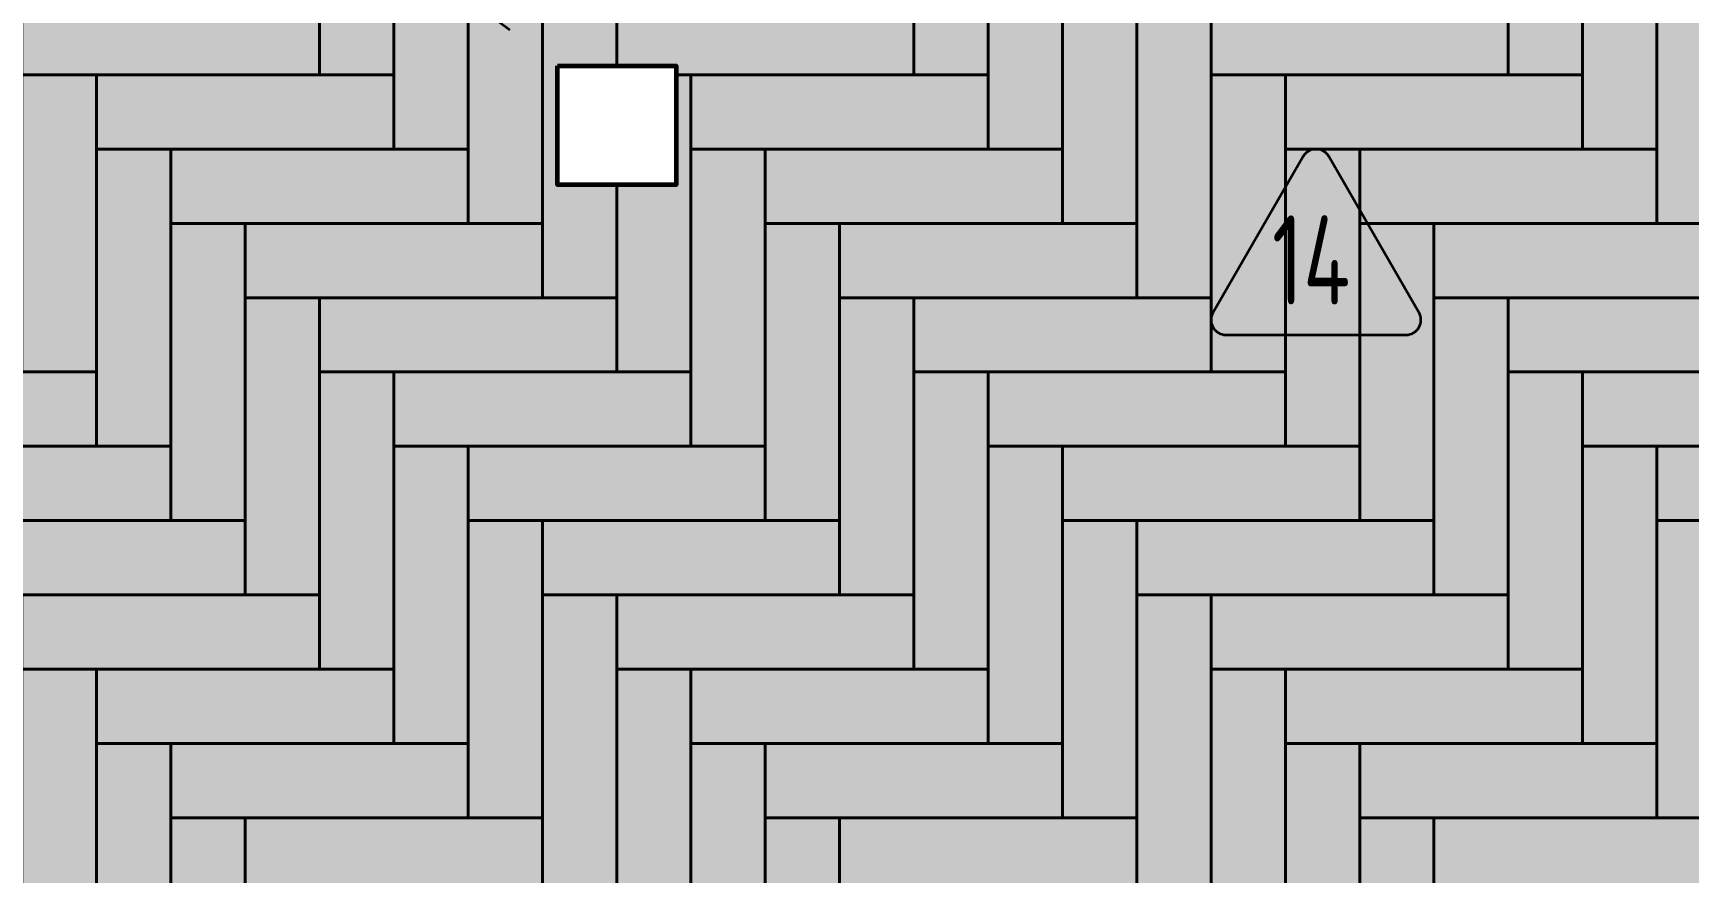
# Model space of a CAD drawing. Header units: millimetres. Extents: x -510890 to 418982, y -118257 to 141350.
# Drawn here: x 64678 to 70250, y -4406 to -1581 of the extents above; entities that cross this region are included whole.
import ezdxf
from ezdxf import colors
from ezdxf.entities.mleader import LeaderData, LeaderLine
from ezdxf.enums import TextEntityAlignment as Align
from ezdxf.math import Vec2, Vec3

# ---------------------------------------------------------------- set-up
doc = ezdxf.new("R2010")
doc.units = ezdxf.units.MM
doc.layers.add('АР_Площадь контур', color=220, linetype='Continuous', lineweight=35, plot=False)
doc.styles.add('ISOCPEUR', font='isocpeur.ttf', dxfattribs={"height": 800})
doc.styles.add('Архитект', font='isocpeur.ttf', dxfattribs={"width": 0.8, "oblique": 8})

msp = doc.modelspace()

# ---------------------------------------------------------------- hatches: boundary and pattern name
at = {"layer": 'АР_Площадь контур', "ltscale": 100, "true_color": 0xffffff}
h = msp.add_hatch(color=7, dxfattribs=at)
h.dxf.hatch_style = 1
h.paths.add_polyline_path([(65891.8, -720.6), (65641.8, -720.6), (65641.8, -1720.6), (65891.8, -1720.6)])
at = {"layer": 'АР_Площадь контур', "ltscale": 100, "true_color": 0x636466}
h = msp.add_hatch(color=251, dxfattribs=at)
h.dxf.hatch_style = 1
h.paths.add_polyline_path([(67891.8, -720.6), (67641.8, -720.6), (67641.8, -1720.6), (67891.8, -1720.6)])
at = {"layer": 'АР_Площадь контур', "ltscale": 100, "true_color": 0xc7c8ca}
h = msp.add_hatch(color=9, dxfattribs=at)
h.dxf.hatch_style = 1
h.paths.add_polyline_path([(69891.8, -720.6), (69641.8, -720.6), (69641.8, -1720.6), (69891.8, -1720.6)])
at = {"layer": 'АР_Площадь контур', "ltscale": 100, "true_color": 0x636466}
h = msp.add_hatch(color=251, dxfattribs=at)
h.dxf.hatch_style = 1
h.paths.add_polyline_path([(66141.8, -970.6), (65891.8, -970.6), (65891.8, -1970.6), (66141.8, -1970.6)])
at = {"layer": 'АР_Площадь контур', "ltscale": 100, "true_color": 0xc7c8ca}
h = msp.add_hatch(color=9, dxfattribs=at)
h.dxf.hatch_style = 1
h.paths.add_polyline_path([(68141.8, -970.6), (67891.8, -970.6), (67891.8, -1970.6), (68141.8, -1970.6)])
at = {"layer": 'АР_Площадь контур', "ltscale": 100, "true_color": 0xffffff}
h = msp.add_hatch(color=7, dxfattribs=at)
h.dxf.hatch_style = 1
h.paths.add_polyline_path([(70141.8, -970.6), (69891.8, -970.6), (69891.8, -1970.6), (70141.8, -1970.6)])
at = {"layer": 'АР_Площадь контур', "ltscale": 100, "true_color": 0xc7c8ca}
h = msp.add_hatch(color=9, dxfattribs=at)
h.dxf.hatch_style = 1
h.paths.add_polyline_path([(66391.8, -1220.6), (66141.8, -1220.6), (66141.8, -2220.6), (66391.8, -2220.6)])
at = {"layer": 'АР_Площадь контур', "ltscale": 100, "true_color": 0xffffff}
h = msp.add_hatch(color=7, dxfattribs=at)
h.dxf.hatch_style = 1
h.paths.add_polyline_path([(68391.8, -1220.6), (68141.8, -1220.6), (68141.8, -2220.6), (68391.8, -2220.6)])
at = {"layer": 'АР_Площадь контур', "ltscale": 100, "true_color": 0x636466}
h = msp.add_hatch(color=251, dxfattribs=at)
h.dxf.hatch_style = 1
h.paths.add_polyline_path([(70391.8, -1220.6), (70141.8, -1220.6), (70141.8, -2220.6), (70391.8, -2220.6)])
at = {"layer": 'АР_Площадь контур', "ltscale": 100, "true_color": 0xffffff}
h = msp.add_hatch(color=7, dxfattribs=at)
h.dxf.hatch_style = 1
h.paths.add_polyline_path([(65641.8, -1470.6), (64641.8, -1470.6), (64641.8, -1720.6), (65641.8, -1720.6)])
h = msp.add_hatch(color=7, dxfattribs=at)
h.dxf.hatch_style = 1
h.paths.add_polyline_path([(66641.8, -2090.6), (66442.3, -2090.6), (66442.3, -1690.6), (66641.8, -1690.6), (66641.8, -1470.6), (66391.8, -1470.6), (66391.8, -2470.6), (66641.8, -2470.6)])
at = {"layer": 'АР_Площадь контур', "ltscale": 100, "true_color": 0x636466}
h = msp.add_hatch(color=251, dxfattribs=at)
h.dxf.hatch_style = 1
h.paths.add_polyline_path([(66641.8, -1690.6), (66842.3, -1690.6), (66842.3, -1720.6), (67641.8, -1720.6), (67641.8, -1470.6), (66641.8, -1470.6)])
h = msp.add_hatch(color=251, dxfattribs=at)
h.dxf.hatch_style = 1
h.paths.add_polyline_path([(68641.8, -1470.6), (68391.8, -1470.6), (68391.8, -2470.6), (68641.8, -2470.6)])
at = {"layer": 'АР_Площадь контур', "ltscale": 100, "true_color": 0xc7c8ca}
h = msp.add_hatch(color=9, dxfattribs=at)
h.dxf.hatch_style = 1
h.paths.add_polyline_path([(69641.8, -1470.6), (68641.8, -1470.6), (68641.8, -1720.6), (69641.8, -1720.6)])
at = {"layer": 'АР_Площадь контур', "ltscale": 100, "true_color": 0xffffff}
h = msp.add_hatch(color=7, dxfattribs=at)
h.dxf.hatch_style = 1
h.paths.add_polyline_path([(64891.8, -1720.6), (64641.8, -1720.6), (64641.8, -2720.6), (64891.8, -2720.6)])
at = {"layer": 'АР_Площадь контур', "ltscale": 100, "true_color": 0x636466}
h = msp.add_hatch(color=251, dxfattribs=at)
h.dxf.hatch_style = 1
h.paths.add_polyline_path([(65891.8, -1720.6), (64891.8, -1720.6), (64891.8, -1970.6), (65891.8, -1970.6)])
h = msp.add_hatch(color=251, dxfattribs=at)
h.dxf.hatch_style = 1
h.paths.add_polyline_path([(66842.3, -1720.6), (66842.3, -2090.6), (66641.8, -2090.6), (66641.8, -2720.6), (66891.8, -2720.6), (66891.8, -1720.6)])
at = {"layer": 'АР_Площадь контур', "ltscale": 100, "true_color": 0xc7c8ca}
h = msp.add_hatch(color=9, dxfattribs=at)
h.dxf.hatch_style = 1
h.paths.add_polyline_path([(67891.8, -1720.6), (66891.8, -1720.6), (66891.8, -1970.6), (67891.8, -1970.6)])
h = msp.add_hatch(color=9, dxfattribs=at)
h.dxf.hatch_style = 1
h.paths.add_polyline_path([(68891.8, -1720.6), (68641.8, -1720.6), (68641.8, -2720.6), (68891.8, -2720.6)])
at = {"layer": 'АР_Площадь контур', "ltscale": 100, "true_color": 0xffffff}
h = msp.add_hatch(color=7, dxfattribs=at)
h.dxf.hatch_style = 1
h.paths.add_polyline_path([(69891.8, -1720.6), (68891.8, -1720.6), (68891.8, -1970.6), (69891.8, -1970.6)])
at = {"layer": 'АР_Площадь контур', "ltscale": 100, "true_color": 0x636466}
h = msp.add_hatch(color=251, dxfattribs=at)
h.dxf.hatch_style = 1
h.paths.add_polyline_path([(65141.8, -1970.6), (64891.8, -1970.6), (64891.8, -2970.6), (65141.8, -2970.6)])
at = {"layer": 'АР_Площадь контур', "ltscale": 100, "true_color": 0xc7c8ca}
h = msp.add_hatch(color=9, dxfattribs=at)
h.dxf.hatch_style = 1
h.paths.add_polyline_path([(66141.8, -1970.6), (65141.8, -1970.6), (65141.8, -2220.6), (66141.8, -2220.6)])
h = msp.add_hatch(color=9, dxfattribs=at)
h.dxf.hatch_style = 1
h.paths.add_polyline_path([(67141.8, -1970.6), (66891.8, -1970.6), (66891.8, -2970.6), (67141.8, -2970.6)])
at = {"layer": 'АР_Площадь контур', "ltscale": 100, "true_color": 0xffffff}
h = msp.add_hatch(color=7, dxfattribs=at)
h.dxf.hatch_style = 1
h.paths.add_polyline_path([(68141.8, -1970.6), (67141.8, -1970.6), (67141.8, -2220.6), (68141.8, -2220.6)])
h = msp.add_hatch(color=7, dxfattribs=at)
h.dxf.hatch_style = 1
h.paths.add_polyline_path([(69141.8, -1970.6), (68891.8, -1970.6), (68891.8, -2970.6), (69141.8, -2970.6)])
at = {"layer": 'АР_Площадь контур', "ltscale": 100, "true_color": 0x636466}
h = msp.add_hatch(color=251, dxfattribs=at)
h.dxf.hatch_style = 1
h.paths.add_polyline_path([(70141.8, -1970.6), (69141.8, -1970.6), (69141.8, -2220.6), (70141.8, -2220.6)])
at = {"layer": 'АР_Площадь контур', "ltscale": 100, "true_color": 0xc7c8ca}
h = msp.add_hatch(color=9, dxfattribs=at)
h.dxf.hatch_style = 1
h.paths.add_polyline_path([(65391.8, -2220.6), (65141.8, -2220.6), (65141.8, -3220.6), (65391.8, -3220.6)])
at = {"layer": 'АР_Площадь контур', "ltscale": 100, "true_color": 0xffffff}
h = msp.add_hatch(color=7, dxfattribs=at)
h.dxf.hatch_style = 1
h.paths.add_polyline_path([(66391.8, -2220.6), (65391.8, -2220.6), (65391.8, -2470.6), (66391.8, -2470.6)])
h = msp.add_hatch(color=7, dxfattribs=at)
h.dxf.hatch_style = 1
h.paths.add_polyline_path([(67391.8, -2220.6), (67141.8, -2220.6), (67141.8, -3220.6), (67391.8, -3220.6)])
at = {"layer": 'АР_Площадь контур', "ltscale": 100, "true_color": 0x636466}
h = msp.add_hatch(color=251, dxfattribs=at)
h.dxf.hatch_style = 1
h.paths.add_polyline_path([(68391.8, -2220.6), (67391.8, -2220.6), (67391.8, -2470.6), (68391.8, -2470.6)])
h = msp.add_hatch(color=251, dxfattribs=at)
h.dxf.hatch_style = 1
h.paths.add_polyline_path([(69391.8, -2220.6), (69141.8, -2220.6), (69141.8, -3220.6), (69391.8, -3220.6)])
at = {"layer": 'АР_Площадь контур', "ltscale": 100, "true_color": 0xc7c8ca}
h = msp.add_hatch(color=9, dxfattribs=at)
h.dxf.hatch_style = 1
h.paths.add_polyline_path([(70391.8, -2220.6), (69391.8, -2220.6), (69391.8, -2470.6), (70391.8, -2470.6)])
at = {"layer": 'АР_Площадь контур', "ltscale": 100, "true_color": 0xffffff}
h = msp.add_hatch(color=7, dxfattribs=at)
h.dxf.hatch_style = 1
h.paths.add_polyline_path([(65641.8, -2470.6), (65391.8, -2470.6), (65391.8, -3470.6), (65641.8, -3470.6)])
at = {"layer": 'АР_Площадь контур', "ltscale": 100, "true_color": 0x636466}
h = msp.add_hatch(color=251, dxfattribs=at)
h.dxf.hatch_style = 1
h.paths.add_polyline_path([(66641.8, -2470.6), (65641.8, -2470.6), (65641.8, -2720.6), (66641.8, -2720.6)])
h = msp.add_hatch(color=251, dxfattribs=at)
h.dxf.hatch_style = 1
h.paths.add_polyline_path([(67641.8, -2470.6), (67391.8, -2470.6), (67391.8, -3470.6), (67641.8, -3470.6)])
at = {"layer": 'АР_Площадь контур', "ltscale": 100, "true_color": 0xc7c8ca}
h = msp.add_hatch(color=9, dxfattribs=at)
h.dxf.hatch_style = 1
h.paths.add_polyline_path([(68641.8, -2470.6), (67641.8, -2470.6), (67641.8, -2720.6), (68641.8, -2720.6)])
h = msp.add_hatch(color=9, dxfattribs=at)
h.dxf.hatch_style = 1
h.paths.add_polyline_path([(69641.8, -2470.6), (69391.8, -2470.6), (69391.8, -3470.6), (69641.8, -3470.6)])
at = {"layer": 'АР_Площадь контур', "ltscale": 100, "true_color": 0xffffff}
h = msp.add_hatch(color=7, dxfattribs=at)
h.dxf.hatch_style = 1
h.paths.add_polyline_path([(70641.8, -2470.6), (69641.8, -2470.6), (69641.8, -2720.6), (70641.8, -2720.6)])
at = {"layer": 'АР_Площадь контур', "ltscale": 100, "true_color": 0x636466}
h = msp.add_hatch(color=251, dxfattribs=at)
h.dxf.hatch_style = 1
h.paths.add_polyline_path([(64891.8, -2720.6), (63891.8, -2720.6), (63891.8, -2970.6), (64891.8, -2970.6)])
h = msp.add_hatch(color=251, dxfattribs=at)
h.dxf.hatch_style = 1
h.paths.add_polyline_path([(65891.8, -2720.6), (65641.8, -2720.6), (65641.8, -3720.6), (65891.8, -3720.6)])
at = {"layer": 'АР_Площадь контур', "ltscale": 100, "true_color": 0xc7c8ca}
h = msp.add_hatch(color=9, dxfattribs=at)
h.dxf.hatch_style = 1
h.paths.add_polyline_path([(66891.8, -2720.6), (65891.8, -2720.6), (65891.8, -2970.6), (66891.8, -2970.6)])
h = msp.add_hatch(color=9, dxfattribs=at)
h.dxf.hatch_style = 1
h.paths.add_polyline_path([(67891.8, -2720.6), (67641.8, -2720.6), (67641.8, -3720.6), (67891.8, -3720.6)])
at = {"layer": 'АР_Площадь контур', "ltscale": 100, "true_color": 0xffffff}
h = msp.add_hatch(color=7, dxfattribs=at)
h.dxf.hatch_style = 1
h.paths.add_polyline_path([(68891.8, -2720.6), (67891.8, -2720.6), (67891.8, -2970.6), (68891.8, -2970.6)])
h = msp.add_hatch(color=7, dxfattribs=at)
h.dxf.hatch_style = 1
h.paths.add_polyline_path([(69891.8, -2720.6), (69641.8, -2720.6), (69641.8, -3720.6), (69891.8, -3720.6)])
at = {"layer": 'АР_Площадь контур', "ltscale": 100, "true_color": 0x636466}
h = msp.add_hatch(color=251, dxfattribs=at)
h.dxf.hatch_style = 1
h.paths.add_polyline_path([(70891.8, -2720.6), (69891.8, -2720.6), (69891.8, -2970.6), (70891.8, -2970.6)])
at = {"layer": 'АР_Площадь контур', "ltscale": 100, "true_color": 0xc7c8ca}
h = msp.add_hatch(color=9, dxfattribs=at)
h.dxf.hatch_style = 1
h.paths.add_polyline_path([(65141.8, -2970.6), (64141.8, -2970.6), (64141.8, -3220.6), (65141.8, -3220.6)])
h = msp.add_hatch(color=9, dxfattribs=at)
h.dxf.hatch_style = 1
h.paths.add_polyline_path([(66141.8, -2970.6), (65891.8, -2970.6), (65891.8, -3970.6), (66141.8, -3970.6)])
at = {"layer": 'АР_Площадь контур', "ltscale": 100, "true_color": 0xffffff}
h = msp.add_hatch(color=7, dxfattribs=at)
h.dxf.hatch_style = 1
h.paths.add_polyline_path([(67141.8, -2970.6), (66141.8, -2970.6), (66141.8, -3220.6), (67141.8, -3220.6)])
h = msp.add_hatch(color=7, dxfattribs=at)
h.dxf.hatch_style = 1
h.paths.add_polyline_path([(68141.8, -2970.6), (67891.8, -2970.6), (67891.8, -3970.6), (68141.8, -3970.6)])
at = {"layer": 'АР_Площадь контур', "ltscale": 100, "true_color": 0x636466}
h = msp.add_hatch(color=251, dxfattribs=at)
h.dxf.hatch_style = 1
h.paths.add_polyline_path([(69141.8, -2970.6), (68141.8, -2970.6), (68141.8, -3220.6), (69141.8, -3220.6)])
h = msp.add_hatch(color=251, dxfattribs=at)
h.dxf.hatch_style = 1
h.paths.add_polyline_path([(70141.8, -2970.6), (69891.8, -2970.6), (69891.8, -3970.6), (70141.8, -3970.6)])
at = {"layer": 'АР_Площадь контур', "ltscale": 100, "true_color": 0xc7c8ca}
h = msp.add_hatch(color=9, dxfattribs=at)
h.dxf.hatch_style = 1
h.paths.add_polyline_path([(71141.8, -2970.6), (70141.8, -2970.6), (70141.8, -3220.6), (71141.8, -3220.6)])
at = {"layer": 'АР_Площадь контур', "ltscale": 100, "true_color": 0xffffff}
h = msp.add_hatch(color=7, dxfattribs=at)
h.dxf.hatch_style = 1
h.paths.add_polyline_path([(65391.8, -3220.6), (64391.8, -3220.6), (64391.8, -3470.6), (65391.8, -3470.6)])
h = msp.add_hatch(color=7, dxfattribs=at)
h.dxf.hatch_style = 1
h.paths.add_polyline_path([(66391.8, -3220.6), (66141.8, -3220.6), (66141.8, -4220.6), (66391.8, -4220.6)])
at = {"layer": 'АР_Площадь контур', "ltscale": 100, "true_color": 0x636466}
h = msp.add_hatch(color=251, dxfattribs=at)
h.dxf.hatch_style = 1
h.paths.add_polyline_path([(67391.8, -3220.6), (66391.8, -3220.6), (66391.8, -3470.6), (67391.8, -3470.6)])
h = msp.add_hatch(color=251, dxfattribs=at)
h.dxf.hatch_style = 1
h.paths.add_polyline_path([(68391.8, -3220.6), (68141.8, -3220.6), (68141.8, -4220.6), (68391.8, -4220.6)])
at = {"layer": 'АР_Площадь контур', "ltscale": 100, "true_color": 0xc7c8ca}
h = msp.add_hatch(color=9, dxfattribs=at)
h.dxf.hatch_style = 1
h.paths.add_polyline_path([(69391.8, -3220.6), (68391.8, -3220.6), (68391.8, -3470.6), (69391.8, -3470.6)])
h = msp.add_hatch(color=9, dxfattribs=at)
h.dxf.hatch_style = 1
h.paths.add_polyline_path([(70391.8, -3220.6), (70141.8, -3220.6), (70141.8, -4220.6), (70391.8, -4220.6)])
at = {"layer": 'АР_Площадь контур', "ltscale": 100, "true_color": 0x636466}
h = msp.add_hatch(color=251, dxfattribs=at)
h.dxf.hatch_style = 1
h.paths.add_polyline_path([(65641.8, -3470.6), (64641.8, -3470.6), (64641.8, -3720.6), (65641.8, -3720.6)])
h = msp.add_hatch(color=251, dxfattribs=at)
h.dxf.hatch_style = 1
h.paths.add_polyline_path([(66641.8, -3470.6), (66391.8, -3470.6), (66391.8, -4470.6), (66641.8, -4470.6)])
at = {"layer": 'АР_Площадь контур', "ltscale": 100, "true_color": 0xc7c8ca}
h = msp.add_hatch(color=9, dxfattribs=at)
h.dxf.hatch_style = 1
h.paths.add_polyline_path([(67641.8, -3470.6), (66641.8, -3470.6), (66641.8, -3720.6), (67641.8, -3720.6)])
h = msp.add_hatch(color=9, dxfattribs=at)
h.dxf.hatch_style = 1
h.paths.add_polyline_path([(68641.8, -3470.6), (68391.8, -3470.6), (68391.8, -4470.6), (68641.8, -4470.6)])
at = {"layer": 'АР_Площадь контур', "ltscale": 100, "true_color": 0xffffff}
h = msp.add_hatch(color=7, dxfattribs=at)
h.dxf.hatch_style = 1
h.paths.add_polyline_path([(69641.8, -3470.6), (68641.8, -3470.6), (68641.8, -3720.6), (69641.8, -3720.6)])
at = {"layer": 'АР_Площадь контур', "ltscale": 100, "true_color": 0x636466}
h = msp.add_hatch(color=251, dxfattribs=at)
h.dxf.hatch_style = 1
h.paths.add_polyline_path([(64891.8, -3720.6), (64641.8, -3720.6), (64641.8, -4720.6), (64891.8, -4720.6)])
at = {"layer": 'АР_Площадь контур', "ltscale": 100, "true_color": 0xc7c8ca}
h = msp.add_hatch(color=9, dxfattribs=at)
h.dxf.hatch_style = 1
h.paths.add_polyline_path([(65891.8, -3720.6), (64891.8, -3720.6), (64891.8, -3970.6), (65891.8, -3970.6)])
h = msp.add_hatch(color=9, dxfattribs=at)
h.dxf.hatch_style = 1
h.paths.add_polyline_path([(66891.8, -3720.6), (66641.8, -3720.6), (66641.8, -4720.6), (66891.8, -4720.6)])
at = {"layer": 'АР_Площадь контур', "ltscale": 100, "true_color": 0xffffff}
h = msp.add_hatch(color=7, dxfattribs=at)
h.dxf.hatch_style = 1
h.paths.add_polyline_path([(67891.8, -3720.6), (66891.8, -3720.6), (66891.8, -3970.6), (67891.8, -3970.6)])
h = msp.add_hatch(color=7, dxfattribs=at)
h.dxf.hatch_style = 1
h.paths.add_polyline_path([(68891.8, -3720.6), (68641.8, -3720.6), (68641.8, -4720.6), (68891.8, -4720.6)])
at = {"layer": 'АР_Площадь контур', "ltscale": 100, "true_color": 0x636466}
h = msp.add_hatch(color=251, dxfattribs=at)
h.dxf.hatch_style = 1
h.paths.add_polyline_path([(69891.8, -3720.6), (68891.8, -3720.6), (68891.8, -3970.6), (69891.8, -3970.6)])
at = {"layer": 'АР_Площадь контур', "ltscale": 100, "true_color": 0xc7c8ca}
h = msp.add_hatch(color=9, dxfattribs=at)
h.dxf.hatch_style = 1
h.paths.add_polyline_path([(65141.8, -3970.6), (64891.8, -3970.6), (64891.8, -4970.6), (65141.8, -4970.6)])
at = {"layer": 'АР_Площадь контур', "ltscale": 100, "true_color": 0xffffff}
h = msp.add_hatch(color=7, dxfattribs=at)
h.dxf.hatch_style = 1
h.paths.add_polyline_path([(66141.8, -3970.6), (65141.8, -3970.6), (65141.8, -4220.6), (66141.8, -4220.6)])
h = msp.add_hatch(color=7, dxfattribs=at)
h.dxf.hatch_style = 1
h.paths.add_polyline_path([(67141.8, -3970.6), (66891.8, -3970.6), (66891.8, -4970.6), (67141.8, -4970.6)])
at = {"layer": 'АР_Площадь контур', "ltscale": 100, "true_color": 0x636466}
h = msp.add_hatch(color=251, dxfattribs=at)
h.dxf.hatch_style = 1
h.paths.add_polyline_path([(68141.8, -3970.6), (67141.8, -3970.6), (67141.8, -4220.6), (68141.8, -4220.6)])
h = msp.add_hatch(color=251, dxfattribs=at)
h.dxf.hatch_style = 1
h.paths.add_polyline_path([(69141.8, -3970.6), (68891.8, -3970.6), (68891.8, -4970.6), (69141.8, -4970.6)])
at = {"layer": 'АР_Площадь контур', "ltscale": 100, "true_color": 0xc7c8ca}
h = msp.add_hatch(color=9, dxfattribs=at)
h.dxf.hatch_style = 1
h.paths.add_polyline_path([(70141.8, -3970.6), (69141.8, -3970.6), (69141.8, -4220.6), (70141.8, -4220.6)])
at = {"layer": 'АР_Площадь контур', "ltscale": 100, "true_color": 0xffffff}
h = msp.add_hatch(color=7, dxfattribs=at)
h.dxf.hatch_style = 1
h.paths.add_polyline_path([(65391.8, -4220.6), (65141.8, -4220.6), (65141.8, -5220.6), (65391.8, -5220.6)])
at = {"layer": 'АР_Площадь контур', "ltscale": 100, "true_color": 0x636466}
h = msp.add_hatch(color=251, dxfattribs=at)
h.dxf.hatch_style = 1
h.paths.add_polyline_path([(66391.8, -4220.6), (65391.8, -4220.6), (65391.8, -4470.6), (66391.8, -4470.6)])
h = msp.add_hatch(color=251, dxfattribs=at)
h.dxf.hatch_style = 1
h.paths.add_polyline_path([(67391.8, -4220.6), (67141.8, -4220.6), (67141.8, -5220.6), (67391.8, -5220.6)])
at = {"layer": 'АР_Площадь контур', "ltscale": 100, "true_color": 0xc7c8ca}
h = msp.add_hatch(color=9, dxfattribs=at)
h.dxf.hatch_style = 1
h.paths.add_polyline_path([(68391.8, -4220.6), (67391.8, -4220.6), (67391.8, -4470.6), (68391.8, -4470.6)])
h = msp.add_hatch(color=9, dxfattribs=at)
h.dxf.hatch_style = 1
h.paths.add_polyline_path([(69391.8, -4220.6), (69141.8, -4220.6), (69141.8, -5220.6), (69391.8, -5220.6)])
at = {"layer": 'АР_Площадь контур', "ltscale": 100, "true_color": 0xffffff}
h = msp.add_hatch(color=7, dxfattribs=at)
h.dxf.hatch_style = 1
h.paths.add_polyline_path([(70391.8, -4220.6), (69391.8, -4220.6), (69391.8, -4470.6), (70391.8, -4470.6)])

# ---------------------------------------------------------------- linework, layer by layer
at = {"layer": 'АР_Площадь контур', "lineweight": 60}
msp.add_lwpolyline([(75392.3, -3101), (75392.3, 3859.4), (66892.3, 3859.4), (66892.3, 169.4), (66382.3, 169.4), (66382.3, 292.7), (66082.3, 292.7, 0.374732), (58459, -7330.6), (58459, -7390.7)], format="xyb", dxfattribs=at)
at = {"layer": 'АР_Площадь контур', "color": 7, "ltscale": 100}
msp.add_lwpolyline([(66892.3, 169.4), (66382.3, 169.4), (66382.3, 292.7), (66082.3, 292.7, 0.374731), (58459, -7330.6), (58459, -7390.7), (64742.8, -7390.7), (64742.8, -7991.6), (66442.3, -7992.6), (66442.5, -7690.6), (66842.3, -7690.6), (66842.3, -7970.6), (69360.7, -7970.6), (69360.7, -8090.6), (71060.7, -8090.6), (71060.7, -7970.6), (72442.3, -7970.6), (72442.3, -7690.6), (72842.3, -7690.6), (72842.3, -7970.6), (75392.4, -7970.6), (75392.3, 3859.4), (66892.3, 3859.4)], format="xyb", close=True, dxfattribs=at)
for points in [[(65641.8, -1720.6), (65641.8, -720.6), (65891.8, -720.6), (65891.8, -1720.6)], [(67641.8, -1720.6), (67641.8, -720.6), (67891.8, -720.6), (67891.8, -1720.6)], [(69641.8, -1720.6), (69641.8, -720.6), (69891.8, -720.6), (69891.8, -1720.6)], [(65891.8, -1970.6), (65891.8, -970.6), (66141.8, -970.6), (66141.8, -1970.6)], [(67891.8, -1970.6), (67891.8, -970.6), (68141.8, -970.6), (68141.8, -1970.6)], [(69891.8, -1970.6), (69891.8, -970.6), (70141.8, -970.6), (70141.8, -1970.6)], [(66141.8, -2220.6), (66141.8, -1220.6), (66391.8, -1220.6), (66391.8, -2220.6)], [(68141.8, -2220.6), (68141.8, -1220.6), (68391.8, -1220.6), (68391.8, -2220.6)], [(70141.8, -2220.6), (70141.8, -1220.6), (70391.8, -1220.6), (70391.8, -2220.6)], [(64641.8, -1470.6), (65641.8, -1470.6), (65641.8, -1720.6), (64641.8, -1720.6)], [(68391.8, -2470.6), (68391.8, -1470.6), (68641.8, -1470.6), (68641.8, -2470.6)], [(68641.8, -1470.6), (69641.8, -1470.6), (69641.8, -1720.6), (68641.8, -1720.6)], [(64641.8, -2720.6), (64641.8, -1720.6), (64891.8, -1720.6), (64891.8, -2720.6)], [(64891.8, -1720.6), (65891.8, -1720.6), (65891.8, -1970.6), (64891.8, -1970.6)], [(66442.3, -1690.6), (66842.3, -1690.6), (66842.3, -2090.6), (66442.3, -2090.6)], [(66891.8, -1720.6), (67891.8, -1720.6), (67891.8, -1970.6), (66891.8, -1970.6)], [(68641.8, -2720.6), (68641.8, -1720.6), (68891.8, -1720.6), (68891.8, -2720.6)], [(68891.8, -1720.6), (69891.8, -1720.6), (69891.8, -1970.6), (68891.8, -1970.6)], [(64891.8, -2970.6), (64891.8, -1970.6), (65141.8, -1970.6), (65141.8, -2970.6)], [(65141.8, -1970.6), (66141.8, -1970.6), (66141.8, -2220.6), (65141.8, -2220.6)], [(66891.8, -2970.6), (66891.8, -1970.6), (67141.8, -1970.6), (67141.8, -2970.6)], [(67141.8, -1970.6), (68141.8, -1970.6), (68141.8, -2220.6), (67141.8, -2220.6)], [(68891.8, -2970.6), (68891.8, -1970.6), (69141.8, -1970.6), (69141.8, -2970.6)], [(69141.8, -1970.6), (70141.8, -1970.6), (70141.8, -2220.6), (69141.8, -2220.6)], [(65141.8, -3220.6), (65141.8, -2220.6), (65391.8, -2220.6), (65391.8, -3220.6)], [(65391.8, -2220.6), (66391.8, -2220.6), (66391.8, -2470.6), (65391.8, -2470.6)], [(67141.8, -3220.6), (67141.8, -2220.6), (67391.8, -2220.6), (67391.8, -3220.6)], [(67391.8, -2220.6), (68391.8, -2220.6), (68391.8, -2470.6), (67391.8, -2470.6)], [(69141.8, -3220.6), (69141.8, -2220.6), (69391.8, -2220.6), (69391.8, -3220.6)], [(69391.8, -2220.6), (70391.8, -2220.6), (70391.8, -2470.6), (69391.8, -2470.6)], [(65391.8, -3470.6), (65391.8, -2470.6), (65641.8, -2470.6), (65641.8, -3470.6)], [(65641.8, -2470.6), (66641.8, -2470.6), (66641.8, -2720.6), (65641.8, -2720.6)], [(67391.8, -3470.6), (67391.8, -2470.6), (67641.8, -2470.6), (67641.8, -3470.6)], [(67641.8, -2470.6), (68641.8, -2470.6), (68641.8, -2720.6), (67641.8, -2720.6)], [(69391.8, -3470.6), (69391.8, -2470.6), (69641.8, -2470.6), (69641.8, -3470.6)], [(69641.8, -2470.6), (70641.8, -2470.6), (70641.8, -2720.6), (69641.8, -2720.6)], [(63891.8, -2720.6), (64891.8, -2720.6), (64891.8, -2970.6), (63891.8, -2970.6)], [(65641.8, -3720.6), (65641.8, -2720.6), (65891.8, -2720.6), (65891.8, -3720.6)], [(65891.8, -2720.6), (66891.8, -2720.6), (66891.8, -2970.6), (65891.8, -2970.6)], [(67641.8, -3720.6), (67641.8, -2720.6), (67891.8, -2720.6), (67891.8, -3720.6)], [(67891.8, -2720.6), (68891.8, -2720.6), (68891.8, -2970.6), (67891.8, -2970.6)], [(69641.8, -3720.6), (69641.8, -2720.6), (69891.8, -2720.6), (69891.8, -3720.6)], [(69891.8, -2720.6), (70891.8, -2720.6), (70891.8, -2970.6), (69891.8, -2970.6)], [(64141.8, -2970.6), (65141.8, -2970.6), (65141.8, -3220.6), (64141.8, -3220.6)], [(65891.8, -3970.6), (65891.8, -2970.6), (66141.8, -2970.6), (66141.8, -3970.6)], [(66141.8, -2970.6), (67141.8, -2970.6), (67141.8, -3220.6), (66141.8, -3220.6)], [(67891.8, -3970.6), (67891.8, -2970.6), (68141.8, -2970.6), (68141.8, -3970.6)], [(68141.8, -2970.6), (69141.8, -2970.6), (69141.8, -3220.6), (68141.8, -3220.6)], [(69891.8, -3970.6), (69891.8, -2970.6), (70141.8, -2970.6), (70141.8, -3970.6)], [(70141.8, -2970.6), (71141.8, -2970.6), (71141.8, -3220.6), (70141.8, -3220.6)], [(64391.8, -3220.6), (65391.8, -3220.6), (65391.8, -3470.6), (64391.8, -3470.6)], [(66141.8, -4220.6), (66141.8, -3220.6), (66391.8, -3220.6), (66391.8, -4220.6)], [(66391.8, -3220.6), (67391.8, -3220.6), (67391.8, -3470.6), (66391.8, -3470.6)], [(68141.8, -4220.6), (68141.8, -3220.6), (68391.8, -3220.6), (68391.8, -4220.6)], [(68391.8, -3220.6), (69391.8, -3220.6), (69391.8, -3470.6), (68391.8, -3470.6)], [(70141.8, -4220.6), (70141.8, -3220.6), (70391.8, -3220.6), (70391.8, -4220.6)], [(64641.8, -3470.6), (65641.8, -3470.6), (65641.8, -3720.6), (64641.8, -3720.6)], [(66391.8, -4470.6), (66391.8, -3470.6), (66641.8, -3470.6), (66641.8, -4470.6)], [(66641.8, -3470.6), (67641.8, -3470.6), (67641.8, -3720.6), (66641.8, -3720.6)], [(68391.8, -4470.6), (68391.8, -3470.6), (68641.8, -3470.6), (68641.8, -4470.6)], [(68641.8, -3470.6), (69641.8, -3470.6), (69641.8, -3720.6), (68641.8, -3720.6)], [(64641.8, -4720.6), (64641.8, -3720.6), (64891.8, -3720.6), (64891.8, -4720.6)], [(64891.8, -3720.6), (65891.8, -3720.6), (65891.8, -3970.6), (64891.8, -3970.6)], [(66641.8, -4720.6), (66641.8, -3720.6), (66891.8, -3720.6), (66891.8, -4720.6)], [(66891.8, -3720.6), (67891.8, -3720.6), (67891.8, -3970.6), (66891.8, -3970.6)], [(68641.8, -4720.6), (68641.8, -3720.6), (68891.8, -3720.6), (68891.8, -4720.6)], [(68891.8, -3720.6), (69891.8, -3720.6), (69891.8, -3970.6), (68891.8, -3970.6)], [(64891.8, -4970.6), (64891.8, -3970.6), (65141.8, -3970.6), (65141.8, -4970.6)], [(65141.8, -3970.6), (66141.8, -3970.6), (66141.8, -4220.6), (65141.8, -4220.6)], [(66891.8, -4970.6), (66891.8, -3970.6), (67141.8, -3970.6), (67141.8, -4970.6)], [(67141.8, -3970.6), (68141.8, -3970.6), (68141.8, -4220.6), (67141.8, -4220.6)], [(68891.8, -4970.6), (68891.8, -3970.6), (69141.8, -3970.6), (69141.8, -4970.6)], [(69141.8, -3970.6), (70141.8, -3970.6), (70141.8, -4220.6), (69141.8, -4220.6)], [(65141.8, -5220.6), (65141.8, -4220.6), (65391.8, -4220.6), (65391.8, -5220.6)], [(65391.8, -4220.6), (66391.8, -4220.6), (66391.8, -4470.6), (65391.8, -4470.6)], [(67141.8, -5220.6), (67141.8, -4220.6), (67391.8, -4220.6), (67391.8, -5220.6)], [(67391.8, -4220.6), (68391.8, -4220.6), (68391.8, -4470.6), (67391.8, -4470.6)], [(69141.8, -5220.6), (69141.8, -4220.6), (69391.8, -4220.6), (69391.8, -5220.6)], [(69391.8, -4220.6), (70391.8, -4220.6), (70391.8, -4470.6), (69391.8, -4470.6)]]:
    msp.add_lwpolyline(points, close=True, dxfattribs=at)
for points in [[(66641.8, -2090.6), (66641.8, -2470.6), (66391.8, -2470.6), (66391.8, -1470.6), (66641.8, -1470.6), (66641.8, -1690.6)], [(66641.8, -1690.6), (66641.8, -1470.6), (67641.8, -1470.6), (67641.8, -1720.6), (66842.3, -1720.6)], [(66842.3, -1720.6), (66891.8, -1720.6), (66891.8, -2720.6), (66641.8, -2720.6), (66641.8, -2090.6)]]:
    msp.add_lwpolyline(points, dxfattribs=at)
at = {"layer": 'АР_Площадь контур', "lineweight": 60}
msp.add_lwpolyline([(66442.3, -1690.6), (66842.3, -1690.6), (66842.3, -2090.6), (66442.3, -2090.6)], close=True, dxfattribs=at)
at = {"layer": 'АР_Площадь контур', "linetype": 'Continuous'}
msp.add_lwpolyline([(68691.8, -2595.6), (69298, -2595.6, 0.577349), (69341.3, -2520.6), (69038.2, -1995.6, 0.577354), (68951.6, -1995.6), (68648.5, -2520.6, 0.577349), (68691.8, -2595.6, 0.000002)], format="xyb", dxfattribs=at)

# ---------------------------------------------------------------- texts
at = {"layer": 'АР_Площадь контур', "linetype": 'Continuous', "style": 'ISOCPEUR', "width": 0.7}
msp.add_text('14', height=300, dxfattribs=at).set_placement((68978.3, -2493.9), align=Align.CENTER)

# ---------------------------------------------------------------- leaders
at = {"layer": 'АР_Площадь контур'}
ml = msp.add_multileader_mtext('Standard', dxfattribs=at)
ml.set_content('Пл-7', color=256, style='Архитект')
ml.set_leader_properties(color=256, linetype='ByLayer', lineweight=-1)
ml.build(insert=Vec2(0, 0))
ml.multileader.update_dxf_attribs({"text_left_attachment_type": 6, "text_right_attachment_type": 6, "dogleg_length": 25, "arrow_head_size": 200})
ctx = ml.context
ctx.base_point, ctx.char_height, ctx.arrow_head_size, ctx.landing_gap_size, ctx.plane_origin = Vec3(64612.7, -947.8), 250, 200, 100, Vec3(50991.4, -630.3)
ctx.left_attachment, ctx.right_attachment = 6, 6
notes = []
notes.append((ctx, [(0, (1, 1, 0), (65448, -947.8), (-1, 0), 25, [(1, [(66442.3, -1690.6)], 0, [])])]))
ctx.mtext.insert, ctx.mtext.width, ctx.mtext.defined_height, ctx.mtext.line_spacing_style, ctx.mtext.flow_direction = Vec3(64712.7, -647.8), 3549.472, 1007.6, 2, 5
for ctx, leaders in notes:
    for number, flags, end, landing, length, lines in leaders:
        leader = LeaderData()
        leader.index, (leader.has_last_leader_line, leader.has_dogleg_vector, leader.attachment_direction) = number, flags
        leader.last_leader_point, leader.dogleg_vector, leader.dogleg_length = Vec3(end), Vec3(landing), length
        for number, points, colour, breaks in lines:
            line = LeaderLine()
            line.index, line.vertices, line.color, line.breaks = number, Vec3.list(points), colors.encode_raw_color(colour), breaks
            leader.lines.append(line)
        ctx.leaders.append(leader)

doc.saveas('drawing.dxf')
